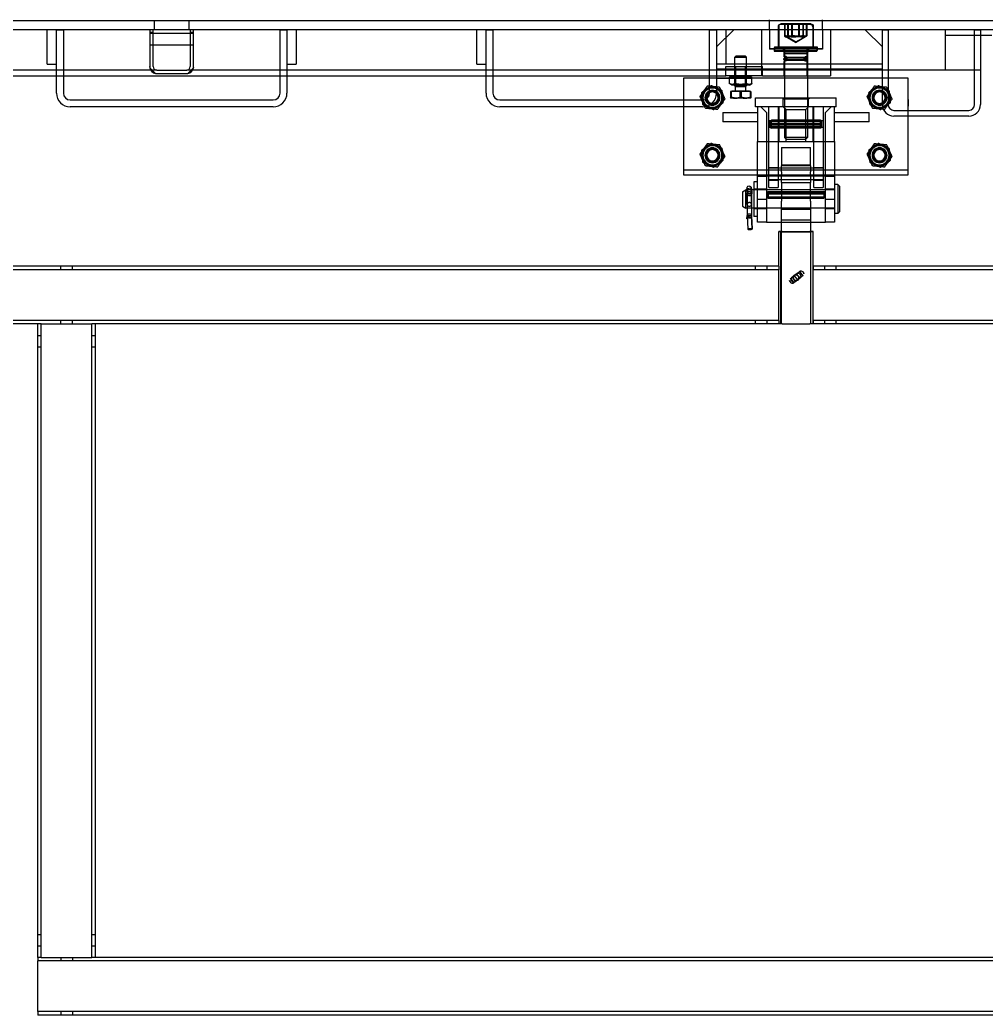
# Model space of a CAD drawing. Header units: millimetres. Extents: x 400408 to 401334, y 4543945 to 4544229.
# Drawn here: x 401233.83 to 401234.668, y 4543998.317 to 4543999.181 of the extents above; entities that cross this region are included whole.
import ezdxf

# ---------------------------------------------------------------- set-up
doc = ezdxf.new("R2010")
doc.units = ezdxf.units.MM
doc.layers.add('görünüş prota', color=4, linetype='Continuous')
doc.layers.add('kiris prota', color=6, linetype='Continuous')

# ---------------------------------------------------------------- blocks, each defined once
blk = doc.blocks.new('Z317626Zaviranipudorys')
at = {"layer": 'görünüş prota', "color": 253, "ltscale": 12.251899}
for p, q in [((463, 8945.49), (463, 8953.49)), ((473, 8949.99), (499, 8949.99)), ((476.42, 8939.99), (476.42, 8949.99)), ((479.39, 8939.99), (479.39, 8949.99)), ((483.03, 8939.99), (483.03, 8949.99)), ((488.98, 8939.99), (488.98, 8949.99)), ((492.62, 8939.99), (492.62, 8949.99)), ((495.59, 8949.99), (495.59, 8939.99)), ((509, 8945.49), (509, 8953.49)), ((463, 8945.49), (463, 8928.49)), ((471, 8947.99), (471, 8929.99)), ((501, 8947.99), (501, 8929.99)), ((509, 8945.49), (509, 8928.49)), ((486, 8934.32), (477.08, 8939.47)), ((486, 8934.32), (494.92, 8939.47)), ((463, 8928.49), (509, 8928.49)), ((504.5, 8929.99), (467.5, 8929.99)), ((467.5, 8929.99), (467.5, 8926.99)), ((504.5, 8926.99), (467.5, 8926.99)), ((476, 8924.49), (474.93, 8928.49)), ((475.5, 8929.99), (475.5, 8926.99)), ((476, 8929.89), (476, 8921.95)), ((476, 8924.49), (496, 8924.49)), ((476, 8924.49), (476, 8905.49)), ((496, 8929.89), (496, 8921.95)), ((496, 8924.49), (497.08, 8928.49)), ((496, 8924.49), (496, 8905.49)), ((496.5, 8929.99), (496.5, 8926.99)), ((504.5, 8929.99), (504.5, 8926.99)), ((476, 8918.03), (476, 8905.49)), ((477.6, 8921.63), (476.19, 8921.75)), ((477.6, 8918.35), (476.19, 8918.22)), ((494.85, 8921.19), (477.15, 8921.19)), ((477.15, 8918.79), (494.85, 8918.79)), ((478.05, 8921.13), (478.05, 8918.85)), ((493.95, 8921.13), (493.95, 8918.85)), ((494.41, 8921.63), (495.82, 8921.75)), ((494.41, 8918.35), (495.82, 8918.22)), ((496, 8918.03), (496, 8905.49)), ((388.5, 8884.49), (388.5, 8902.99)), ((388.5, 8902.99), (462.25, 8902.99)), ((462.25, 8902.99), (468.25, 8902.99)), ((468.25, 8902.99), (476, 8902.99)), ((476, 8905.49), (476, 8885.99)), ((476, 8902.99), (496, 8902.99)), ((496, 8905.49), (496, 8885.99)), ((496, 8902.99), (583.5, 8902.99)), ((583.5, 8902.99), (583.5, 8818.99)), ((388.25, 8878.49), (388.25, 8884.49)), ((388.5, 8878.49), (388.5, 8884.49)), ((460.22, 8885.99), (451, 8885.99)), ((451, 8884.49), (451, 8885.99)), ((451, 8878.49), (451, 8884.49)), ((467.38, 8885.99), (460.22, 8885.99)), ((521, 8885.99), (467.38, 8885.99)), ((475, 8884.99), (474, 8885.99)), ((497, 8884.99), (475, 8884.99)), ((475, 8877.99), (475, 8884.99)), ((476, 8885.99), (476, 8851.52)), ((496, 8885.99), (496, 8851.52)), ((497, 8884.99), (498, 8885.99)), ((497, 8877.99), (497, 8884.99)), ((521, 8877.99), (521, 8885.99)), ((388.5, 8818.99), (388.5, 8878.49)), ((452.5, 8872.99), (422.5, 8872.99)), ((422.5, 8864.99), (422.5, 8872.99)), ((451, 8877.99), (451, 8878.49)), ((451, 8877.99), (452.5, 8877.99)), ((452.5, 8877.99), (519.5, 8877.99)), ((452.5, 8847.99), (452.5, 8877.99)), ((455.5, 8877.99), (460.5, 8872.99)), ((460.5, 8847.99), (460.5, 8872.99)), ((462.5, 8877.99), (462.5, 8847.99)), ((470.5, 8847.99), (470.5, 8877.99)), ((471, 8847.99), (471, 8877.99)), ((477.36, 8875.64), (475, 8877.99)), ((494.65, 8875.64), (477.36, 8875.64)), ((477.36, 8847.99), (477.36, 8875.64)), ((494.65, 8875.64), (497, 8877.99)), ((494.65, 8847.99), (494.65, 8875.64)), ((501, 8877.99), (501, 8847.99)), ((501.5, 8877.99), (501.5, 8847.99)), ((509.5, 8847.99), (509.5, 8877.99)), ((511.5, 8872.99), (516.5, 8877.99)), ((511.5, 8872.99), (511.5, 8847.99)), ((519.5, 8877.99), (519.5, 8847.99)), ((519.5, 8877.99), (521, 8877.99)), ((549.5, 8872.99), (519.5, 8872.99)), ((549.5, 8872.99), (549.5, 8864.99)), ((422.5, 8864.99), (452.5, 8864.99)), ((462.5, 8865.99), (470.5, 8865.99)), ((463.5, 8866.02), (464.7, 8866.34)), ((463.5, 8859.96), (463.5, 8866.02)), ((463.5, 8865.14), (508.5, 8865.14)), ((464.7, 8863.41), (463.5, 8863.37)), ((463.5, 8863.26), (508.5, 8863.26)), ((508.5, 8862.72), (463.5, 8862.72)), ((463.5, 8862.61), (464.7, 8862.57)), ((464.7, 8859.64), (464.7, 8866.34)), ((464.7, 8866.34), (507.3, 8866.34)), ((507.3, 8863.41), (464.7, 8863.41)), ((464.7, 8862.57), (507.3, 8862.57)), ((501, 8865.99), (471, 8865.99)), ((501.5, 8865.99), (509.5, 8865.99)), ((507.3, 8859.64), (507.3, 8866.34)), ((508.5, 8866.02), (507.3, 8866.34)), ((508.5, 8863.37), (507.3, 8863.41)), ((507.3, 8862.57), (508.5, 8862.61)), ((508.5, 8859.96), (508.5, 8866.02)), ((519.5, 8864.99), (549.5, 8864.99)), ((462.5, 8859.99), (470.5, 8859.99)), ((463.5, 8860.84), (508.5, 8860.84)), ((463.5, 8859.96), (464.7, 8859.64)), ((464.7, 8859.64), (507.3, 8859.64)), ((501, 8859.99), (471, 8859.99)), ((501.5, 8859.99), (509.5, 8859.99)), ((508.5, 8859.96), (507.3, 8859.64)), ((452.5, 8847.99), (452.5, 8797.99)), ((519.5, 8847.99), (452.5, 8847.99)), ((460.5, 8797.99), (460.5, 8847.99)), ((462.5, 8847.99), (462.5, 8807.99)), ((470.5, 8807.99), (470.5, 8847.99)), ((476, 8851.52), (496, 8851.52)), ((477.54, 8849.99), (476, 8851.52)), ((494.47, 8849.99), (477.54, 8849.99)), ((494.47, 8849.99), (496, 8851.52)), ((501.5, 8847.99), (501.5, 8807.99)), ((509.5, 8807.99), (509.5, 8847.99)), ((511.5, 8847.99), (511.5, 8797.99)), ((519.5, 8797.99), (519.5, 8847.99)), ((473.5, 8832.79), (473.5, 8842.7)), ((498.5, 8842.7), (473.5, 8842.7)), ((498.5, 8842.7), (498.5, 8832.79)), ((473.5, 8826.77), (473.5, 8832.79)), ((498.5, 8832.79), (498.5, 8826.77)), ((583.5, 8823.49), (388.5, 8823.49)), ((470.5, 8825.49), (462.5, 8825.49)), ((470.5, 8824.99), (462.5, 8824.99)), ((501.5, 8824.99), (470.5, 8824.99)), ((498.5, 8827.7), (473.5, 8827.7)), ((473.5, 8826.77), (498.5, 8826.77)), ((473.5, 8826.77), (473.5, 8824.99)), ((473.5, 8824.99), (473.5, 8821.65)), ((473.5, 8818.23), (473.5, 8821.65)), ((498.5, 8824.99), (498.5, 8826.77)), ((498.5, 8821.65), (498.5, 8824.99)), ((498.5, 8821.65), (498.5, 8818.23)), ((509.5, 8825.49), (501.5, 8825.49)), ((509.5, 8824.99), (501.5, 8824.99)), ((452.5, 8818.99), (388.5, 8818.99)), ((460.5, 8818.99), (452.5, 8818.99)), ((460.5, 8817.99), (452.5, 8817.99)), ((462.5, 8818.99), (460.5, 8818.99)), ((460.5, 8817.99), (462.5, 8817.99)), ((509.5, 8818.99), (462.5, 8818.99)), ((462.5, 8817.99), (509.5, 8817.99)), ((470.5, 8814.99), (462.5, 8814.99)), ((470.5, 8814.49), (462.5, 8814.49)), ((501.5, 8814.99), (470.5, 8814.99)), ((473.5, 8818.23), (473.5, 8814.99)), ((473.5, 8814.99), (473.5, 8812.23)), ((473.5, 8796.23), (473.5, 8812.23)), ((498.5, 8812.23), (473.5, 8812.23)), ((498.5, 8814.99), (498.5, 8818.23)), ((498.5, 8812.23), (498.5, 8814.99)), ((498.5, 8812.23), (498.5, 8796.23)), ((509.5, 8814.99), (501.5, 8814.99)), ((509.5, 8814.49), (501.5, 8814.49)), ((511.5, 8818.99), (509.5, 8818.99)), ((509.5, 8817.99), (511.5, 8817.99)), ((519.5, 8818.99), (511.5, 8818.99)), ((519.5, 8817.99), (511.5, 8817.99)), ((583.5, 8818.99), (519.5, 8818.99)), ((519.5, 8812.99), (522.5, 8812.99)), ((522.5, 8812.99), (522.5, 8782.99)), ((448, 8808.89), (449.6, 8810.49)), ((448, 8787.09), (448, 8808.89)), ((449.6, 8810.49), (449.6, 8785.49)), ((449.6, 8810.49), (452.5, 8810.49)), ((452.5, 8806.49), (460.5, 8806.49)), ((452.5, 8805.99), (460.5, 8805.99)), ((460.5, 8805.99), (473.5, 8805.99)), ((461, 8804.25), (461.9, 8804.5)), ((461, 8804.25), (461, 8799.14)), ((461.9, 8803.61), (461, 8803.44)), ((511, 8803.5), (461, 8803.5)), ((461, 8802.92), (461.9, 8803.04)), ((461, 8802.93), (511, 8802.93)), ((511, 8802.56), (461, 8802.56)), ((461.9, 8804.5), (461.9, 8798.9)), ((510.1, 8804.5), (461.9, 8804.5)), ((510.1, 8803.61), (461.9, 8803.61)), ((461.9, 8803.04), (510.1, 8803.04)), ((470.5, 8807.99), (462.5, 8807.99)), ((498.5, 8806.2), (473.5, 8806.2)), ((473.5, 8805.99), (498.5, 8805.99)), ((498.5, 8804.2), (473.5, 8804.2)), ((498.5, 8805.99), (511.5, 8805.99)), ((509.5, 8807.99), (501.5, 8807.99)), ((510.1, 8804.5), (510.1, 8798.9)), ((511, 8804.25), (510.1, 8804.5)), ((511, 8803.44), (510.1, 8803.61)), ((510.1, 8803.04), (511, 8802.92)), ((511, 8804.25), (511, 8799.14)), ((511.5, 8806.49), (519.5, 8806.49)), ((511.5, 8805.99), (522.5, 8805.99)), ((519.5, 8806.49), (522.5, 8806.49)), ((522.5, 8805.99), (524.53, 8805.99)), ((524.46, 8803.72), (524.67, 8802.95)), ((524.5, 8793.21), (524.5, 8802.77)), ((524.5, 8802.5), (524.69, 8802.08)), ((524.53, 8805.99), (528.6, 8805.99)), ((524.59, 8802.56), (524.59, 8802.31)), ((524.59, 8802.31), (524.59, 8802.29)), ((524.59, 8802.29), (524.59, 8789.99)), ((524.67, 8802.95), (524.88, 8806.38)), ((524.67, 8802.95), (528.34, 8802.58)), ((524.86, 8807.36), (528.53, 8806.99)), ((526.19, 8804.29), (527.29, 8804.18)), ((526.33, 8809.07), (527.43, 8808.96)), ((528.34, 8802.58), (528.13, 8803.34)), ((528.55, 8806), (528.34, 8802.58)), ((528.61, 8806.17), (528.42, 8803.29)), ((528.42, 8803.33), (528.42, 8803.31)), ((528.42, 8803.31), (528.42, 8802.29)), ((528.42, 8802.29), (528.42, 8789.99)), ((528.5, 8793.21), (528.5, 8802.77)), ((528.6, 8805.99), (529.5, 8805.99)), ((529.5, 8789.99), (529.5, 8805.99)), ((532.5, 8804.26), (529.5, 8805.99)), ((532.5, 8804.26), (532.5, 8791.72)), ((460.5, 8797.99), (452.5, 8797.99)), ((452.5, 8797.99), (452.5, 8777.99)), ((460.5, 8777.99), (460.5, 8797.99)), ((511, 8799.9), (461, 8799.9)), ((461, 8799.14), (461.9, 8798.9)), ((510.1, 8798.9), (461.9, 8798.9)), ((498.5, 8799.2), (473.5, 8799.2)), ((511, 8799.14), (510.1, 8798.9)), ((519.5, 8797.99), (511.5, 8797.99)), ((511.5, 8797.99), (511.5, 8777.99)), ((519.5, 8777.99), (519.5, 8797.99)), ((525.72, 8801.35), (526.82, 8801.24)), ((448, 8787.09), (449.6, 8785.49)), ((449.6, 8785.49), (452.5, 8785.49)), ((452.5, 8789.99), (460.5, 8789.99)), ((452.5, 8789.49), (460.5, 8789.49)), ((460.5, 8789.99), (473.5, 8789.99)), ((473.5, 8789.99), (498.5, 8789.99)), ((498.5, 8789.2), (473.5, 8789.2)), ((498.5, 8789.99), (511.5, 8789.99)), ((511.5, 8789.99), (522.5, 8789.99)), ((511.5, 8789.49), (519.5, 8789.49)), ((519.5, 8789.49), (522.5, 8789.49)), ((522.5, 8789.99), (529.5, 8789.99)), ((524.59, 8789.99), (524.59, 8783.14)), ((527.29, 8785.07), (526.19, 8785.18)), ((528.42, 8789.99), (528.42, 8783.91)), ((532.5, 8791.72), (529.5, 8789.99)), ((452.5, 8777.99), (460.5, 8777.99)), ((473.5, 8777.99), (460.5, 8777.99)), ((473.5, 8779.7), (498.5, 8779.7)), ((498.5, 8777.99), (473.5, 8777.99)), ((511.5, 8777.99), (498.5, 8777.99)), ((511.5, 8777.99), (519.5, 8777.99)), ((519.5, 8782.99), (522.5, 8782.99)), ((524.59, 8783.16), (524, 8772.17)), ((524.06, 8772.46), (524.67, 8783.84)), ((524.59, 8783.18), (524.59, 8783.16)), ((524.67, 8783.84), (525.09, 8781.32)), ((524.67, 8783.84), (528.34, 8783.46)), ((525.09, 8781.32), (525.14, 8781.73)), ((525.09, 8781.32), (528.21, 8781)), ((525.72, 8782.24), (526.82, 8782.12)), ((526.58, 8782.84), (527.68, 8782.73)), ((528.34, 8783.46), (527.73, 8772.08)), ((528.21, 8781), (528.76, 8780.94)), ((528.76, 8780.94), (528.34, 8783.46)), ((528.4, 8784.09), (528.42, 8784)), ((528.42, 8784), (528.8, 8781.7)), ((528.81, 8781.36), (528.76, 8780.94)), ((524, 8772.23), (524.06, 8772.46)), ((524.06, 8772.46), (527.73, 8772.08)), ((525.14, 8771.41), (526.24, 8771.3)), ((527.73, 8772.08), (527.67, 8771.85))]:
    blk.add_line(p, q, dxfattribs=at)
at = {"layer": 'görünüş prota', "color": 253}
for p, q in [((473.5, 8796.23), (473.5, 8769.7)), ((498.5, 8769.7), (498.5, 8796.23)), ((471, 8769.7), (474, 8769.7)), ((471, 8689.7), (471, 8769.7)), ((498, 8769.7), (474, 8769.7)), ((498, 8769.7), (501, 8769.7)), ((501, 8739.7), (501, 8769.7)), ((482.82, 8733.09), (481.96, 8732)), ((485.08, 8733.35), (489.78, 8729.65)), ((501, 8739.7), (501, 8736.7)), ((501, 8692.7), (501, 8736.7)), ((486.93, 8726.04), (482.23, 8729.74)), ((490.04, 8727.39), (489.19, 8726.3)), ((501, 8692.7), (501, 8689.7)), ((471, 8689.7), (474, 8689.7)), ((498, 8689.7), (474, 8689.7)), ((498, 8689.7), (501, 8689.7))]:
    blk.add_line(p, q, dxfattribs=at)
at = {"layer": 'görünüş prota', "color": 253, "ltscale": 11.728313}
for p, q in [((473, 8689.7), (473, 8769.7)), ((473.5, 8769.7), (473.5, 8689.7)), ((498.5, 8689.7), (498.5, 8769.7)), ((499, 8689.7), (499, 8769.7))]:
    blk.add_line(p, q, dxfattribs=at)
at = {"layer": 'görünüş prota', "color": 253, "ltscale": 0.238853}
for p, q in [((480.41, 8734.99), (479.56, 8733.9)), ((491.24, 8726.44), (490.39, 8725.36))]:
    blk.add_line(p, q, dxfattribs=at)
at = {"layer": 'görünüş prota', "color": 253, "ltscale": 0.796409}
for p, q in [((482.99, 8735.01), (480.14, 8731.4)), ((485.62, 8732.93), (482.77, 8729.32)), ((487.43, 8731.5), (484.58, 8727.89)), ((489.23, 8730.08), (486.38, 8726.47)), ((490.67, 8728.95), (487.82, 8725.33))]:
    blk.add_line(p, q, dxfattribs=at)
at = {"layer": 'görünüş prota', "color": 253, "ltscale": 1.53427}
for p, q in [((485.08, 8733.35), (482.59, 8735.32)), ((479.74, 8731.71), (482.23, 8729.74))]:
    blk.add_line(p, q, dxfattribs=at)
at = {"layer": 'görünüş prota', "color": 253, "ltscale": 0.792562}
for p, q in [((486.93, 8726.04), (488.21, 8725.02)), ((491.06, 8728.63), (489.78, 8729.65))]:
    blk.add_line(p, q, dxfattribs=at)
at = {"layer": 'görünüş prota', "color": 253, "ltscale": 12.251899}
for centre, radius in [((413.5, 8885.99), 8.6), ((413.5, 8885.99), 8.5), ((413.5, 8885.99), 8.3), ((413.5, 8885.99), 6.5), ((413.5, 8885.99), 6), ((413.5, 8885.99), 6), ((413.5, 8885.99), 5.53), ((413.5, 8885.99), 5.05), ((413.5, 8885.99), 4.93), ((558.5, 8885.99), 8.6), ((558.5, 8885.99), 8.5), ((558.5, 8885.99), 8.3), ((558.5, 8885.99), 6.5), ((558.5, 8885.99), 6), ((558.5, 8885.99), 6), ((558.5, 8885.99), 5.53), ((558.5, 8885.99), 5.05), ((558.5, 8885.99), 4.93), ((413.5, 8835.99), 8.6), ((413.5, 8835.99), 8.5), ((413.5, 8835.99), 8.3), ((413.5, 8835.99), 6.5), ((413.5, 8835.99), 6), ((413.5, 8835.99), 6), ((413.5, 8835.99), 5.53), ((413.5, 8835.99), 5.05), ((413.5, 8835.99), 4.93), ((558.5, 8835.99), 8.6), ((558.5, 8835.99), 8.5), ((558.5, 8835.99), 8.3), ((558.5, 8835.99), 6.5), ((558.5, 8835.99), 6), ((558.5, 8835.99), 6), ((558.5, 8835.99), 5.53), ((558.5, 8835.99), 5.05), ((558.5, 8835.99), 4.93)]:
    blk.add_circle(centre, radius, dxfattribs=at)
for centre, radius, start, end in [((473, 8947.99), 2, 90, 180), ((499, 8947.99), 2, 0, 90), ((475.9, 8929.89), 0.1, 0, 90), ((496.1, 8929.89), 0.1, 90, 180), ((477.15, 8919.99), 1.2, 90, 270), ((476.2, 8921.95), 0.2, 180, 265), ((476.2, 8918.03), 0.2, 95, 180), ((477.15, 8919.99), 1.2, 270, 90), ((477.55, 8921.13), 0.5, 0, 85), ((477.55, 8918.85), 0.5, 275, 0), ((494.85, 8919.99), 1.2, 90, 270), ((494.45, 8921.13), 0.5, 95, 180), ((494.45, 8918.85), 0.5, 180, 265), ((494.85, 8919.99), 1.2, 270, 90), ((495.8, 8921.95), 0.2, 275, 0), ((495.8, 8918.03), 0.2, 0, 85), ((413.5, 8885.99), 9.5, 155.39659, 189.08472), ((413.5, 8885.99), 9, 114.6739, 174.6739), ((413.5, 8885.99), 9.5, 95.39659, 155.39659), ((413.5, 8885.99), 9, 54.6739, 114.6739), ((413.5, 8885.99), 9.5, 35.39659, 95.39659), ((413.5, 8885.99), 9, 354.6739, 54.6739), ((413.5, 8885.99), 9.5, 350.91528, 35.39659), ((558.5, 8885.99), 9.5, 155.39659, 215.39659), ((558.5, 8885.99), 9, 114.6739, 174.6739), ((558.5, 8885.99), 9.5, 95.39659, 155.39659), ((558.5, 8885.99), 9, 54.6739, 114.6739), ((558.5, 8885.99), 9.5, 35.39659, 95.39659), ((558.5, 8885.99), 9, 354.6739, 54.6739), ((558.5, 8885.99), 9.5, 335.39659, 35.39659), ((413.5, 8885.99), 9.5, 189.08472, 215.39659), ((413.5, 8885.99), 9, 174.6739, 234.6739), ((413.5, 8885.99), 9.5, 215.39659, 232.13635), ((413.5, 8885.99), 9, 294.6739, 354.6739), ((413.5, 8885.99), 9.5, 307.86365, 335.39659), ((413.5, 8885.99), 9.5, 335.39659, 350.91528), ((558.5, 8885.99), 9, 174.6739, 234.6739), ((558.5, 8885.99), 9.5, 215.39659, 275.39659), ((558.5, 8885.99), 9.5, 275.39659, 335.39659), ((558.5, 8885.99), 9, 294.6739, 354.6739), ((413.5, 8885.99), 9.5, 232.13635, 275.39659), ((413.5, 8885.99), 9, 234.6739, 294.6739), ((413.5, 8885.99), 9.5, 275.39659, 307.86365), ((558.5, 8885.99), 9, 234.6739, 294.6739), ((413.5, 8835.99), 9.5, 95.39659, 155.39659), ((413.5, 8835.99), 9.5, 35.39659, 95.39659), ((558.5, 8835.99), 9.5, 95.39659, 155.39659), ((558.5, 8835.99), 9.5, 35.39659, 95.39659), ((413.5, 8835.99), 9.5, 155.39659, 215.39659), ((413.5, 8835.99), 9, 174.6739, 234.6739), ((413.5, 8835.99), 9, 114.6739, 174.6739), ((413.5, 8835.99), 9, 54.6739, 114.6739), ((413.5, 8835.99), 9, 354.6739, 54.6739), ((413.5, 8835.99), 9.5, 335.39659, 35.39659), ((558.5, 8835.99), 9.5, 155.39659, 215.39659), ((558.5, 8835.99), 9, 174.6739, 234.6739), ((558.5, 8835.99), 9, 114.6739, 174.6739), ((558.5, 8835.99), 9, 54.6739, 114.6739), ((558.5, 8835.99), 9, 354.6739, 54.6739), ((558.5, 8835.99), 9.5, 335.39659, 35.39659), ((413.5, 8835.99), 9.5, 215.39659, 275.39659), ((413.5, 8835.99), 9, 234.6739, 294.6739), ((413.5, 8835.99), 9.5, 275.39659, 335.39659), ((413.5, 8835.99), 9, 294.6739, 354.6739), ((558.5, 8835.99), 9.5, 215.39659, 275.39659), ((558.5, 8835.99), 9, 234.6739, 294.6739), ((558.5, 8835.99), 9.5, 275.39659, 335.39659), ((558.5, 8835.99), 9, 294.6739, 354.6739)]:
    blk.add_arc(centre, radius, start, end, dxfattribs=at)
at = {"layer": 'görünüş prota', "color": 253}
for centre, radius, start, end in [((484.08, 8732.09), 1.61, 51.71778, 141.71778), ((483.23, 8731.01), 1.61, 141.71778, 231.71778), ((486, 8729.7), 2.5, 208.64386, 254.7917), ((486, 8729.7), 2.5, 28.64386, 74.7917), ((487.92, 8727.3), 1.61, 231.71778, 321.71778), ((488.78, 8728.39), 1.61, 321.71778, 51.71778)]:
    blk.add_arc(centre, radius, start, end, dxfattribs=at)
at = {"layer": 'görünüş prota', "color": 253, "ltscale": 0.444798}
for centre, start, end in [((485.03, 8729.58), 141.71778, 231.71778), ((485.89, 8730.67), 51.71778, 141.71778), ((486.12, 8728.73), 231.71778, 321.71778), ((486.97, 8729.81), 321.71778, 51.71778)]:
    blk.add_arc(centre, 1.61, start, end, dxfattribs=at)
at = {"layer": 'görünüş prota', "color": 253, "ltscale": 1.01119}
for start, end in [(74.7917, 208.64386), (254.7917, 28.64386)]:
    blk.add_arc((486, 8729.7), 2.5, start, end, dxfattribs=at)
at = {"layer": 'görünüş prota', "color": 253, "ltscale": 12.251899}
for centre, major_axis, ratio, start_param, end_param in [((524.67, 8805.52), (0.19, 1.84), 0.075673, 5.202159, 9.233252), ((525.88, 8802.58), (1.27, 0.27), 0.950989, 2.815055, 3.3411), ((525.88, 8802.58), (1.27, 0.27), 0.950989, 3.3411, 4.385851), ((526.02, 8803.46), (1.29, -0.04), 0.64865, 1.465644, 3.036441), ((526.98, 8802.47), (-1.27, -0.27), 0.950989, 1.244258, 2.815055), ((527.12, 8803.35), (-1.29, 0.04), 0.64865, 3.119714, 4.607237), ((528.34, 8805.15), (-0.19, -1.84), 0.075673, 2.060566, 6.091659), ((527.12, 8803.35), (-1.29, 0.04), 0.64865, 3.036441, 3.119714), ((526.02, 8784.01), (1.29, 0.11), 0.910572, 1.368875, 2.939672), ((527.12, 8783.89), (-1.29, -0.11), 0.910572, 3.066702, 4.510468), ((525.88, 8783.12), (1.29, -0.03), 0.692133, 3.033166, 3.160197), ((525.88, 8783.12), (1.29, -0.03), 0.692133, 3.160197, 4.603962), ((526.42, 8781.6), (-1.28, -0.21), 0.960899, 4.435578, 6.006374), ((526.98, 8783.01), (-1.29, 0.03), 0.692133, 1.46237, 3.033166), ((527.52, 8781.49), (1.28, 0.21), 0.960899, 0, 1.293985), ((527.12, 8783.89), (-1.29, -0.11), 0.910572, 2.939672, 3.066702), ((527.52, 8781.49), (1.28, 0.21), 0.960899, 6.006374, 6.283185), ((525.29, 8772.1), (-1.29, 0.07), 0.536951, 0, 1.480974), ((525.29, 8772.1), (-1.29, 0.07), 0.536951, 6.193363, 6.283185), ((526.39, 8771.98), (1.29, -0.07), 0.536951, 4.622567, 6.193363)]:
    blk.add_ellipse(centre, major_axis=major_axis, ratio=ratio, start_param=start_param, end_param=end_param, dxfattribs=at)
at = {"layer": 'görünüş prota', "color": 253, "ltscale": 0.437804}
for centre, major_axis, start_param, end_param in [((480.74, 8732.97), (-1, -1.26), 4.712389, 6.283185), ((481.6, 8734.05), (1, 1.26), 0, 1.570796), ((489.21, 8726.29), (-1, -1.26), 0, 1.570796), ((490.06, 8727.37), (1, 1.26), 4.712389, 6.283185)]:
    blk.add_ellipse(centre, major_axis=major_axis, ratio=0.933813, start_param=start_param, end_param=end_param, dxfattribs=at)
at = {"layer": 'görünüş prota', "color": 253, "ltscale": 12.251899}
for points, weights in [([(476.42, 8939.99), (477.9, 8938.57), (479.39, 8939.99)], [1, 1.15470053838, 1]), ([(483.03, 8939.99), (479.72, 8938.57), (476.42, 8939.99)], [1, 1.15470053838, 1]), ([(479.39, 8939.99), (484.18, 8938.57), (488.98, 8939.99)], [1, 1.15470053838, 1]), ([(492.62, 8939.99), (487.82, 8938.57), (483.03, 8939.99)], [1, 1.15470053838, 1]), ([(488.98, 8939.99), (492.28, 8938.57), (495.59, 8939.99)], [1, 1.15470053838, 1]), ([(495.59, 8939.99), (494.1, 8938.57), (492.62, 8939.99)], [1, 1.15470053838, 1]), ([(402.58, 8884.96), (403.81, 8887.63), (404.87, 8889.94)], [1, 1.0379548493, 1]), ([(404.06, 8881.65), (404.54, 8886.82), (405.02, 8892)], [1, 1.15470053838, 1]), ([(404.87, 8889.94), (405.93, 8892.26), (407.15, 8894.93)], [1, 1.0379548493, 1]), ([(405.02, 8892), (409.75, 8894.17), (414.47, 8896.34)], [1, 1.15470053838, 1]), ([(407.15, 8894.93), (410.08, 8895.21), (412.61, 8895.45)], [1, 1.0379548493, 1]), ([(412.61, 8895.45), (415.14, 8895.69), (418.07, 8895.96)], [1, 1.0379548493, 1]), ([(414.47, 8896.34), (418.71, 8893.33), (422.95, 8890.33)], [1, 1.15470053838, 1]), ([(418.07, 8895.96), (419.77, 8893.57), (421.25, 8891.49)], [1, 1.0379548493, 1]), ([(421.25, 8891.49), (422.72, 8889.42), (424.42, 8887.02)], [1, 1.0379548493, 1]), ([(422.95, 8890.33), (422.46, 8885.15), (421.98, 8879.98)], [1, 1.15470053838, 1]), ([(547.58, 8884.96), (548.81, 8887.63), (549.87, 8889.94)], [1, 1.0379548493, 1]), ([(549.06, 8881.65), (549.54, 8886.82), (550.02, 8892)], [1, 1.15470053838, 1]), ([(549.87, 8889.94), (550.93, 8892.26), (552.15, 8894.93)], [1, 1.0379548493, 1]), ([(550.02, 8892), (554.75, 8894.17), (559.47, 8896.34)], [1, 1.15470053838, 1]), ([(552.15, 8894.93), (555.08, 8895.21), (557.61, 8895.45)], [1, 1.0379548493, 1]), ([(557.61, 8895.45), (560.14, 8895.69), (563.07, 8895.96)], [1, 1.0379548493, 1]), ([(559.47, 8896.34), (563.71, 8893.33), (567.95, 8890.33)], [1, 1.15470053838, 1]), ([(563.07, 8895.96), (564.77, 8893.57), (566.25, 8891.49)], [1, 1.0379548493, 1]), ([(566.25, 8891.49), (567.72, 8889.42), (569.42, 8887.02)], [1, 1.0379548493, 1]), ([(567.95, 8890.33), (567.46, 8885.15), (566.98, 8879.98)], [1, 1.15470053838, 1]), ([(402.91, 8884.49), (402.75, 8884.72), (402.58, 8884.96)], [1.0065692446, 1.00363222013, 1]), ([(405.76, 8880.49), (404.42, 8882.37), (402.91, 8884.49)], [1, 1.03432262918, 1.0065692446]), ([(412.54, 8875.64), (408.3, 8878.65), (404.06, 8881.65)], [1, 1.15470053838, 1]), ([(407.18, 8878.49), (406.46, 8879.5), (405.76, 8880.49)], [1.01888039489, 1.0176204519, 1]), ([(421.98, 8879.98), (417.26, 8877.81), (412.54, 8875.64)], [1, 1.15470053838, 1]), ([(422.14, 8882.03), (421.36, 8880.33), (420.52, 8878.49)], [1, 1.02765869837, 1.01500615274]), ([(423.27, 8884.49), (422.69, 8883.24), (422.14, 8882.03)], [1.01896856144, 1.01938754767, 1]), ([(424.42, 8887.02), (423.81, 8885.69), (423.27, 8884.49)], [1, 1.01856730163, 1.01896856144]), ([(550.76, 8880.49), (549.28, 8882.56), (547.58, 8884.96)], [1, 1.0379548493, 1]), ([(557.54, 8875.64), (553.3, 8878.65), (549.06, 8881.65)], [1, 1.15470053838, 1]), ([(553.94, 8876.01), (552.23, 8878.41), (550.76, 8880.49)], [1, 1.0379548493, 1]), ([(566.98, 8879.98), (562.26, 8877.81), (557.54, 8875.64)], [1, 1.15470053838, 1]), ([(567.14, 8882.03), (566.08, 8879.72), (564.86, 8877.05)], [1, 1.0379548493, 1]), ([(569.42, 8887.02), (568.2, 8884.35), (567.14, 8882.03)], [1, 1.0379548493, 1]), ([(408.94, 8876.01), (408.01, 8877.32), (407.18, 8878.49)], [1, 1.02033439741, 1.01888039489]), ([(414.4, 8876.53), (411.86, 8876.29), (408.94, 8876.01)], [1, 1.0379548493, 1]), ([(419.86, 8877.05), (416.93, 8876.77), (414.4, 8876.53)], [1, 1.0379548493, 1]), ([(420.52, 8878.49), (420.2, 8877.79), (419.86, 8877.05)], [1.01500615274, 1.01029615093, 1]), ([(559.4, 8876.53), (556.86, 8876.29), (553.94, 8876.01)], [1, 1.0379548493, 1]), ([(564.86, 8877.05), (561.93, 8876.77), (559.4, 8876.53)], [1, 1.0379548493, 1]), ([(405.02, 8842), (409.75, 8844.17), (414.47, 8846.34)], [1, 1.15470053838, 1]), ([(407.15, 8844.93), (410.08, 8845.21), (412.61, 8845.45)], [1, 1.0379548493, 1]), ([(412.61, 8845.45), (415.14, 8845.69), (418.07, 8845.96)], [1, 1.0379548493, 1]), ([(414.47, 8846.34), (418.71, 8843.33), (422.95, 8840.33)], [1, 1.15470053838, 1]), ([(418.07, 8845.96), (419.77, 8843.57), (421.25, 8841.49)], [1, 1.0379548493, 1]), ([(550.02, 8842), (554.75, 8844.17), (559.47, 8846.34)], [1, 1.15470053838, 1]), ([(552.15, 8844.93), (555.08, 8845.21), (557.61, 8845.45)], [1, 1.0379548493, 1]), ([(557.61, 8845.45), (560.14, 8845.69), (563.07, 8845.96)], [1, 1.0379548493, 1]), ([(559.47, 8846.34), (563.71, 8843.33), (567.95, 8840.33)], [1, 1.15470053838, 1]), ([(563.07, 8845.96), (564.77, 8843.57), (566.25, 8841.49)], [1, 1.0379548493, 1]), ([(402.58, 8834.96), (403.81, 8837.63), (404.87, 8839.94)], [1, 1.0379548493, 1]), ([(404.06, 8831.65), (404.54, 8836.82), (405.02, 8842)], [1, 1.15470053838, 1]), ([(404.87, 8839.94), (405.93, 8842.26), (407.15, 8844.93)], [1, 1.0379548493, 1]), ([(421.25, 8841.49), (422.72, 8839.42), (424.42, 8837.02)], [1, 1.0379548493, 1]), ([(422.95, 8840.33), (422.46, 8835.15), (421.98, 8829.98)], [1, 1.15470053838, 1]), ([(424.42, 8837.02), (423.2, 8834.35), (422.14, 8832.03)], [1, 1.0379548493, 1]), ([(547.58, 8834.96), (548.81, 8837.63), (549.87, 8839.94)], [1, 1.0379548493, 1]), ([(549.06, 8831.65), (549.54, 8836.82), (550.02, 8842)], [1, 1.15470053838, 1]), ([(549.87, 8839.94), (550.93, 8842.26), (552.15, 8844.93)], [1, 1.0379548493, 1]), ([(566.25, 8841.49), (567.72, 8839.42), (569.42, 8837.02)], [1, 1.0379548493, 1]), ([(567.95, 8840.33), (567.46, 8835.15), (566.98, 8829.98)], [1, 1.15470053838, 1]), ([(569.42, 8837.02), (568.2, 8834.35), (567.14, 8832.03)], [1, 1.0379548493, 1]), ([(405.76, 8830.49), (404.28, 8832.56), (402.58, 8834.96)], [1, 1.0379548493, 1]), ([(412.54, 8825.64), (408.3, 8828.65), (404.06, 8831.65)], [1, 1.15470053838, 1]), ([(408.94, 8826.01), (407.23, 8828.41), (405.76, 8830.49)], [1, 1.0379548493, 1]), ([(421.98, 8829.98), (417.26, 8827.81), (412.54, 8825.64)], [1, 1.15470053838, 1]), ([(422.14, 8832.03), (421.08, 8829.72), (419.86, 8827.05)], [1, 1.0379548493, 1]), ([(550.76, 8830.49), (549.28, 8832.56), (547.58, 8834.96)], [1, 1.0379548493, 1]), ([(557.54, 8825.64), (553.3, 8828.65), (549.06, 8831.65)], [1, 1.15470053838, 1]), ([(553.94, 8826.01), (552.23, 8828.41), (550.76, 8830.49)], [1, 1.0379548493, 1]), ([(566.98, 8829.98), (562.26, 8827.81), (557.54, 8825.64)], [1, 1.15470053838, 1]), ([(567.14, 8832.03), (566.08, 8829.72), (564.86, 8827.05)], [1, 1.0379548493, 1]), ([(414.4, 8826.53), (411.86, 8826.29), (408.94, 8826.01)], [1, 1.0379548493, 1]), ([(419.86, 8827.05), (416.93, 8826.77), (414.4, 8826.53)], [1, 1.0379548493, 1]), ([(559.4, 8826.53), (556.86, 8826.29), (553.94, 8826.01)], [1, 1.0379548493, 1]), ([(564.86, 8827.05), (561.93, 8826.77), (559.4, 8826.53)], [1, 1.0379548493, 1])]:
    blk.add_rational_spline(points, weights, degree=2, dxfattribs=at)
for points, knots in [([(526.33, 8809.07), (526.19, 8809.09), (526.05, 8809.08), (525.79, 8809.02), (525.67, 8808.97), (525.45, 8808.86), (525.36, 8808.79), (525.21, 8808.64), (525.15, 8808.57), (525.05, 8808.43), (525.02, 8808.36), (524.96, 8808.23), (524.93, 8808.17), (524.85, 8807.95), (524.82, 8807.82), (524.73, 8807.4), (524.68, 8807.09), (524.59, 8806.48), (524.56, 8806.2), (524.49, 8805.65), (524.46, 8805.37), (524.42, 8804.82), (524.4, 8804.56), (524.37, 8804.05), (524.36, 8803.82), (524.35, 8803.37), (524.35, 8803.18), (524.39, 8802.9), (524.4, 8802.84), (524.43, 8802.7), (524.45, 8802.62), (524.5, 8802.5)], [5.348665, 5.348665, 5.348665, 5.348665, 5.373112, 5.373112, 5.400029, 5.400029, 5.434902, 5.434902, 5.484084, 5.484084, 5.549748, 5.549748, 5.650253, 5.650253, 5.944677, 5.944677, 6.422234, 6.422234, 6.765917, 6.765917, 7.099664, 7.099664, 7.433718, 7.433718, 7.778402, 7.778402, 8.180254, 8.180254, 8.269714, 8.269714, 8.359175, 8.359175, 8.359175, 8.359175]), ([(524.57, 8802.34), (524.53, 8802.49), (524.5, 8802.63), (524.5, 8802.97), (524.55, 8803.18), (524.76, 8803.54), (524.91, 8803.7), (525.27, 8803.95), (525.49, 8804.05), (525.98, 8804.19), (526.25, 8804.22), (526.76, 8804.22), (527.02, 8804.19), (527.52, 8804.05), (527.74, 8803.95), (528.09, 8803.7), (528.25, 8803.54), (528.38, 8803.31), (528.4, 8803.26), (528.42, 8803.21)], [0.2521227, 0.2521227, 0.2521227, 0.2521227, 0.3027374, 0.3027374, 0.3784165, 0.3784165, 0.4540955, 0.4540955, 0.5297852, 0.5297852, 0.6054748, 0.6054748, 0.6811645, 0.6811645, 0.7568541, 0.7568541, 0.8325332, 0.8325332, 0.8519135, 0.8519135, 0.8519135, 0.8519135]), ([(525.45, 8801.29), (525.32, 8801.37), (525.2, 8801.46), (524.91, 8801.72), (524.76, 8801.92), (524.63, 8802.18), (524.61, 8802.23), (524.59, 8802.28)], [0.1059945, 0.1059945, 0.1059945, 0.1059945, 0.1513793, 0.1513793, 0.2270584, 0.2270584, 0.2449421, 0.2449421, 0.2449421, 0.2449421]), ([(527.43, 8808.96), (527.57, 8808.95), (527.71, 8808.91), (527.95, 8808.8), (528.06, 8808.73), (528.25, 8808.57), (528.32, 8808.48), (528.44, 8808.31), (528.48, 8808.22), (528.55, 8808.07), (528.57, 8808), (528.61, 8807.86), (528.62, 8807.79), (528.64, 8807.6), (528.65, 8807.49), (528.65, 8807.25), (528.65, 8807.12), (528.65, 8806.83), (528.64, 8806.68), (528.63, 8806.4), (528.62, 8806.29), (528.61, 8806.17)], [0.93452, 0.93452, 0.93452, 0.93452, 0.958967, 0.958967, 0.985884, 0.985884, 1.020757, 1.020757, 1.069939, 1.069939, 1.135603, 1.135603, 1.236108, 1.236108, 1.464402, 1.464402, 1.692696, 1.692696, 1.92099, 1.92099, 2.07599, 2.07599, 2.07599, 2.07599]), ([(528.42, 8803.21), (528.48, 8803.07), (528.5, 8802.92), (528.5, 8802.56), (528.45, 8802.34), (528.31, 8802.04), (528.26, 8801.96), (528.2, 8801.88)], [0.8519135, 0.8519135, 0.8519135, 0.8519135, 0.9082123, 0.9082123, 0.9838913, 0.9838913, 1.0141903, 1.0141903, 1.0141903, 1.0141903]), ([(526.5, 8791.76), (526.76, 8791.76), (527.02, 8791.79), (527.52, 8791.92), (527.74, 8792.03), (528.09, 8792.27), (528.25, 8792.43), (528.45, 8792.8), (528.5, 8793.01), (528.5, 8793.41), (528.45, 8793.64), (528.25, 8794.06), (528.09, 8794.26), (527.74, 8794.58), (527.52, 8794.72), (527.02, 8794.92), (526.76, 8794.97), (526.25, 8794.97), (525.98, 8794.92), (525.49, 8794.72), (525.27, 8794.58), (524.91, 8794.26), (524.76, 8794.06), (524.55, 8793.64), (524.5, 8793.41), (524.5, 8793.01), (524.55, 8792.8), (524.76, 8792.43), (524.91, 8792.27), (525.27, 8792.03), (525.49, 8791.92), (525.98, 8791.79), (526.25, 8791.76), (526.5, 8791.76)], [0, 0, 0, 0, 0.07569, 0.07569, 0.151379, 0.151379, 0.227058, 0.227058, 0.302737, 0.302737, 0.378416, 0.378416, 0.454096, 0.454096, 0.529785, 0.529785, 0.605475, 0.605475, 0.681164, 0.681164, 0.756854, 0.756854, 0.832533, 0.832533, 0.908212, 0.908212, 0.983891, 0.983891, 1.05957, 1.05957, 1.13526, 1.13526, 1.21095, 1.21095, 1.21095, 1.21095]), ([(526.5, 8801.01), (526.25, 8801.01), (525.98, 8801.06), (525.64, 8801.19), (525.54, 8801.24), (525.45, 8801.29)], [0, 0, 0, 0, 0.0756896, 0.0756896, 0.1059945, 0.1059945, 0.1059945, 0.1059945]), ([(528.2, 8801.88), (528.12, 8801.76), (528.02, 8801.65), (527.74, 8801.4), (527.52, 8801.25), (527.21, 8801.13), (527.15, 8801.11), (527.09, 8801.1)], [1.0141903, 1.0141903, 1.0141903, 1.0141903, 1.0595704, 1.0595704, 1.13526, 1.13526, 1.1531479, 1.1531479, 1.1531479, 1.1531479])]:
    blk.add_open_spline(points, degree=3, knots=knots, dxfattribs=at)
for points in [[(524.59, 8802.28), (524.58, 8802.3), (524.58, 8802.32), (524.57, 8802.34)], [(527.09, 8801.1), (526.9, 8801.04), (526.7, 8801.01), (526.5, 8801.01)]]:
    blk.add_open_spline(points, degree=3, dxfattribs=at)
blk = doc.blocks.new('A$C750F51A7')
at = {"layer": 'görünüş prota', "color": 253, "lineweight": -2}
for p, q in [((-220.984, -61.165), (-73.334, -61.165)), ((-148.509, -61.965), (-148.509, -61.165)), ((-145.509, -61.965), (-145.509, -61.165)), ((-95.134, -61.965), (-95.134, -61.165)), ((-90.534, -61.965), (-90.534, -61.165)), ((-73.334, -61.965), (-220.984, -61.965)), ((-157.809, -64.965), (-157.809, -61.965)), ((-157.009, -67.465), (-157.009, -61.965)), ((-157.009, -61.965), (-156.409, -61.965)), ((-156.409, -61.965), (-156.409, -67.465)), ((-148.909, -61.965), (-148.909, -65.265)), ((-148.609, -65.165), (-148.609, -61.965)), ((-145.409, -61.965), (-145.409, -65.165)), ((-145.109, -65.265), (-145.109, -61.965)), ((-137.609, -67.465), (-137.609, -61.965)), ((-137.609, -61.965), (-137.009, -61.965)), ((-137.009, -61.965), (-137.009, -67.465)), ((-136.209, -61.965), (-136.209, -64.965)), ((-120.534, -64.965), (-120.534, -61.965)), ((-119.734, -67.465), (-119.734, -61.965)), ((-119.734, -61.965), (-119.134, -61.965)), ((-119.134, -61.965), (-119.134, -67.465)), ((-100.334, -67.465), (-100.334, -61.965)), ((-100.334, -61.965), (-99.734, -61.965)), ((-99.734, -61.965), (-99.734, -67.465)), ((-98.234, -61.965), (-99.734, -63.465)), ((-98.934, -61.965), (-98.934, -62.665)), ((-95.834, -61.965), (-95.834, -65.965)), ((-95.134, -61.965), (-95.134, -63.665)), ((-94.384, -61.715), (-94.384, -63.515)), ((-91.584, -61.515), (-94.184, -61.515)), ((-93.843, -61.515), (-93.843, -62.515)), ((-93.546, -62.515), (-93.546, -61.515)), ((-93.182, -62.515), (-93.182, -61.515)), ((-92.587, -62.515), (-92.587, -61.515)), ((-92.223, -62.515), (-92.223, -61.515)), ((-91.926, -62.515), (-91.926, -61.515)), ((-91.384, -61.715), (-91.384, -63.515)), ((-90.534, -61.965), (-90.534, -63.665)), ((-89.834, -61.965), (-89.834, -65.365)), ((-85.334, -63.465), (-86.834, -61.965)), ((-85.334, -68.465), (-85.334, -61.965)), ((-85.334, -61.965), (-84.834, -61.965)), ((-84.834, -61.965), (-84.834, -68.465)), ((-79.859, -65.465), (-79.859, -61.965)), ((-77.334, -68.465), (-77.334, -61.965)), ((-77.334, -61.965), (-76.834, -61.965)), ((-76.834, -61.965), (-76.834, -68.465)), ((-148.609, -62.215), (-148.909, -62.215)), ((-148.909, -62.265), (-145.109, -62.265)), ((-145.109, -62.215), (-145.409, -62.215)), ((-98.934, -62.665), (-98.934, -64.965)), ((-92.884, -63.082), (-93.776, -62.567)), ((-92.884, -63.082), (-91.993, -62.567)), ((-77.334, -62.465), (-79.859, -62.465)), ((-76.834, -62.465), (-77.334, -62.465)), ((-75.834, -62.465), (-76.834, -62.465)), ((-148.909, -63.265), (-145.109, -63.265)), ((-148.609, -63.315), (-148.909, -63.315)), ((-145.109, -63.315), (-145.409, -63.315)), ((-90.534, -63.665), (-95.134, -63.665)), ((-94.734, -63.515), (-91.034, -63.515)), ((-94.734, -63.515), (-94.734, -63.815)), ((-94.734, -63.815), (-91.034, -63.815)), ((-93.834, -64.065), (-93.942, -63.665)), ((-93.934, -63.515), (-93.934, -63.815)), ((-93.884, -63.525), (-93.884, -64.319)), ((-91.884, -63.525), (-91.884, -64.319)), ((-91.834, -63.515), (-91.834, -63.815)), ((-91.834, -64.065), (-91.727, -63.665)), ((-91.034, -63.515), (-91.034, -63.815)), ((-98.042, -64.265), (-98.134, -64.357)), ((-98.134, -64.357), (-97.134, -64.357)), ((-98.134, -66.765), (-98.134, -64.357)), ((-97.226, -64.265), (-98.042, -64.265)), ((-97.226, -64.265), (-97.134, -64.357)), ((-97.134, -66.765), (-97.134, -64.357)), ((-93.884, -64.712), (-93.884, -65.965)), ((-93.725, -64.351), (-93.866, -64.339)), ((-93.725, -64.679), (-93.866, -64.692)), ((-91.834, -64.065), (-93.834, -64.065)), ((-93.834, -64.065), (-93.834, -65.965)), ((-93.769, -64.395), (-91.999, -64.395)), ((-91.999, -64.635), (-93.769, -64.635)), ((-93.679, -64.401), (-93.679, -64.629)), ((-92.089, -64.401), (-92.089, -64.629)), ((-92.044, -64.351), (-91.903, -64.339)), ((-92.044, -64.679), (-91.903, -64.692)), ((-91.884, -64.712), (-91.884, -65.965)), ((-91.834, -64.065), (-91.834, -65.965)), ((-157.009, -65.465), (-174.584, -65.465)), ((-157.809, -64.965), (-157.009, -64.965)), ((-156.409, -65.465), (-157.009, -65.465)), ((-148.829, -65.465), (-156.409, -65.465)), ((-148.909, -65.265), (-148.409, -65.765)), ((-148.309, -65.465), (-148.829, -65.465)), ((-148.309, -65.465), (-145.709, -65.465)), ((-145.19, -65.465), (-145.709, -65.465)), ((-145.609, -65.765), (-145.109, -65.265)), ((-137.609, -65.465), (-145.19, -65.465)), ((-137.009, -65.465), (-137.609, -65.465)), ((-137.009, -64.965), (-136.209, -64.965)), ((-119.734, -65.465), (-137.009, -65.465)), ((-120.534, -64.965), (-119.734, -64.965)), ((-119.134, -65.465), (-119.734, -65.465)), ((-100.334, -65.465), (-119.134, -65.465)), ((-99.734, -65.465), (-100.334, -65.465)), ((-85.334, -64.965), (-99.734, -64.965)), ((-99.734, -65.365), (-85.334, -65.365)), ((-98.934, -65.465), (-99.734, -65.465)), ((-98.934, -65.365), (-98.934, -65.165)), ((-98.934, -65.165), (-95.734, -65.165)), ((-98.934, -65.965), (-98.934, -65.365)), ((-89.834, -65.465), (-98.934, -65.465)), ((-98.053, -65.965), (-98.053, -65.165)), ((-97.216, -65.965), (-97.216, -65.165)), ((-95.834, -65.165), (-95.834, -65.965)), ((-95.734, -65.365), (-95.734, -65.165)), ((-95.734, -65.965), (-95.734, -65.365)), ((-89.834, -65.365), (-89.834, -65.965)), ((-85.334, -65.465), (-89.834, -65.465)), ((-84.834, -65.465), (-85.334, -65.465)), ((-77.334, -65.465), (-84.834, -65.465)), ((-76.834, -65.465), (-77.334, -65.465)), ((-195.384, -65.965), (-98.934, -65.965)), ((-148.409, -65.765), (-145.609, -65.765)), ((-98.616, -66.215), (-99.734, -66.215)), ((-95.734, -65.965), (-98.934, -65.965)), ((-98.399, -65.965), (-98.616, -66.09)), ((-98.616, -66.64), (-98.616, -66.09)), ((-96.653, -66.215), (-98.616, -66.215)), ((-98.053, -66.012), (-98.134, -65.965)), ((-98.125, -66.64), (-98.125, -66.09)), ((-97.216, -66.012), (-98.053, -66.012)), ((-98.053, -66.718), (-98.053, -66.012)), ((-97.216, -66.012), (-97.134, -65.965)), ((-97.216, -66.718), (-97.216, -66.012)), ((-97.144, -66.64), (-97.144, -66.09)), ((-96.869, -65.965), (-96.653, -66.09)), ((-96.653, -66.64), (-96.653, -66.09)), ((-95.734, -65.965), (-89.834, -65.965)), ((-98.399, -66.765), (-98.616, -66.64)), ((-98.512, -67.325), (-98.512, -67.829)), ((-98.454, -67.325), (-98.512, -67.325)), ((-98.454, -67.325), (-98.454, -67.829)), ((-97.577, -67.325), (-98.454, -67.325)), ((-98.404, -67.265), (-96.864, -67.265)), ((-98.404, -67.325), (-98.404, -67.265)), ((-96.869, -66.765), (-98.399, -66.765)), ((-98.053, -66.718), (-98.134, -66.765)), ((-98.134, -66.815), (-98.134, -66.765)), ((-98.134, -66.815), (-97.134, -66.815)), ((-98.094, -66.907), (-98.134, -66.815)), ((-98.094, -66.907), (-97.175, -66.907)), ((-98.094, -67.265), (-98.094, -66.907)), ((-98.053, -66.718), (-97.216, -66.718)), ((-97.692, -67.325), (-97.692, -67.829)), ((-97.577, -67.325), (-97.577, -67.829)), ((-96.757, -67.325), (-97.577, -67.325)), ((-97.216, -66.718), (-97.134, -66.765)), ((-97.175, -66.907), (-97.134, -66.815)), ((-97.175, -67.265), (-97.175, -66.907)), ((-97.134, -66.815), (-97.134, -66.765)), ((-96.869, -66.765), (-96.653, -66.64)), ((-96.864, -67.325), (-96.864, -67.265)), ((-96.815, -67.325), (-96.815, -67.829)), ((-96.757, -67.325), (-96.757, -67.829)), ((-155.809, -68.065), (-138.209, -68.065)), ((-118.534, -68.065), (-100.934, -68.065)), ((-98.484, -67.905), (-98.486, -67.904)), ((-98.483, -67.905), (-98.484, -67.905)), ((-98.015, -67.905), (-98.483, -67.905)), ((-97.167, -67.905), (-98.015, -67.905)), ((-96.784, -67.905), (-97.167, -67.905)), ((-96.784, -67.905), (-96.783, -67.904)), ((-138.209, -68.665), (-155.809, -68.665)), ((-100.934, -68.665), (-118.534, -68.665)), ((-84.334, -68.965), (-77.834, -68.965)), ((-77.834, -69.465), (-84.334, -69.465)), ((-94.334, -82.495), (-94.334, -79.495)), ((-94.034, -79.495), (-94.334, -79.495)), ((-94.134, -87.495), (-94.134, -79.495)), ((-94.084, -87.495), (-94.084, -79.495)), ((-94.034, -79.495), (-91.634, -79.495)), ((-91.334, -79.495), (-91.634, -79.495)), ((-91.584, -79.495), (-91.584, -87.495)), ((-91.534, -87.495), (-91.534, -79.495)), ((-91.334, -82.495), (-91.334, -79.495)), ((-94.334, -82.495), (-199.934, -82.495)), ((-94.334, -82.795), (-199.934, -82.795)), ((-156.634, -82.795), (-156.634, -82.495)), ((-155.634, -82.795), (-155.634, -82.495)), ((-96.334, -82.795), (-96.334, -82.495)), ((-95.334, -82.795), (-95.334, -82.495)), ((-94.334, -82.495), (-94.334, -82.795)), ((-94.334, -87.195), (-94.334, -82.795)), ((-91.334, -82.495), (-91.334, -82.795)), ((-27.934, -82.495), (-91.334, -82.495)), ((-27.934, -82.795), (-91.334, -82.795)), ((-91.334, -87.195), (-91.334, -82.795)), ((-90.334, -82.795), (-90.334, -82.495)), ((-89.334, -82.795), (-89.334, -82.495)), ((-93.34, -83.601), (-93.212, -83.499)), ((-93.301, -83.57), (-93.016, -83.931)), ((-93.238, -83.725), (-93.153, -83.834)), ((-92.742, -83.129), (-93.212, -83.499)), ((-93.157, -83.456), (-92.872, -83.818)), ((-92.977, -83.314), (-92.692, -83.675)), ((-92.927, -83.86), (-92.457, -83.49)), ((-92.796, -83.171), (-92.511, -83.533)), ((-92.742, -83.129), (-92.493, -82.932)), ((-92.533, -82.963), (-92.248, -83.325)), ((-92.516, -83.155), (-92.431, -83.264)), ((-92.208, -83.293), (-92.457, -83.49)), ((-92.276, -82.966), (-92.19, -83.074)), ((-93.358, -83.82), (-93.273, -83.929)), ((-92.927, -83.86), (-93.055, -83.962)), ((-94.334, -87.195), (-199.934, -87.195)), ((-156.634, -87.495), (-156.634, -87.195)), ((-155.634, -87.495), (-155.634, -87.195)), ((-96.334, -87.495), (-96.334, -87.195)), ((-95.334, -87.495), (-95.334, -87.195)), ((-94.334, -87.195), (-94.334, -87.495)), ((-27.934, -87.195), (-91.334, -87.195)), ((-91.334, -87.195), (-91.334, -87.495)), ((-90.334, -87.495), (-90.334, -87.195)), ((-89.334, -87.495), (-89.334, -87.195)), ((-158.634, -87.495), (-199.934, -87.495)), ((-158.634, -142.495), (-158.634, -87.495)), ((-158.334, -87.495), (-158.634, -87.495)), ((-158.334, -142.495), (-158.334, -87.495)), ((-158.334, -87.495), (-153.934, -87.495)), ((-153.934, -142.495), (-153.934, -87.495)), ((-153.634, -87.495), (-153.934, -87.495)), ((-94.334, -87.495), (-153.634, -87.495)), ((-153.634, -142.495), (-153.634, -87.495)), ((-94.034, -87.495), (-94.334, -87.495)), ((-94.034, -87.495), (-91.634, -87.495)), ((-91.334, -87.495), (-91.634, -87.495)), ((-27.934, -87.495), (-91.334, -87.495)), ((-158.634, -88.495), (-158.334, -88.495)), ((-153.934, -88.495), (-153.634, -88.495)), ((-158.634, -89.495), (-158.334, -89.495)), ((-153.934, -89.495), (-153.634, -89.495)), ((-158.634, -140.495), (-158.334, -140.495)), ((-153.934, -140.495), (-153.634, -140.495)), ((-158.634, -141.495), (-158.334, -141.495)), ((-153.934, -141.495), (-153.634, -141.495)), ((-158.334, -142.495), (-158.634, -142.495)), ((-158.634, -142.495), (-158.634, -142.795)), ((-158.334, -142.495), (-153.934, -142.495)), ((-156.634, -142.495), (-156.634, -142.795)), ((-155.634, -142.495), (-155.634, -142.795)), ((-153.634, -142.495), (-153.934, -142.495)), ((81.766, -142.495), (-153.634, -142.495)), ((86.767, -142.795), (-158.634, -142.795)), ((-158.634, -147.195), (-158.634, -142.795)), ((87.702, -147.195), (-158.634, -147.195)), ((-158.634, -147.195), (-158.634, -147.495)), ((87.766, -147.495), (-158.634, -147.495)), ((-156.634, -147.195), (-156.634, -147.495)), ((-155.634, -147.195), (-155.634, -147.495))]:
    blk.add_line(p, q, dxfattribs=at)
for centre, radius, start, end in [((-94.184, -61.715), 0.2, 90, 180), ((-91.584, -61.715), 0.2, 0, 90), ((-93.894, -63.525), 0.01, 0, 90), ((-91.874, -63.525), 0.01, 90, 180), ((-93.769, -64.515), 0.12, 90, 270), ((-93.864, -64.319), 0.02, 180, 265), ((-93.864, -64.712), 0.02, 95, 180), ((-93.769, -64.515), 0.12, 270, 90), ((-93.729, -64.401), 0.05, 0, 85), ((-93.729, -64.629), 0.05, 275, 0), ((-91.999, -64.515), 0.12, 90, 270), ((-92.039, -64.401), 0.05, 95, 180), ((-92.039, -64.629), 0.05, 180, 265), ((-91.999, -64.515), 0.12, 270, 90), ((-91.904, -64.319), 0.02, 275, 0), ((-91.904, -64.712), 0.02, 0, 85), ((-148.309, -65.165), 0.6, 180, 190.58422), ((-148.309, -65.165), 0.6, 190.58422, 259.41578), ((-148.309, -65.165), 0.3, 180, 270), ((-145.709, -65.165), 0.3, 270, 0), ((-145.709, -65.165), 0.6, 280.58422, 349.41578), ((-145.709, -65.165), 0.6, 349.41578, 0), ((-148.309, -65.165), 0.6, 259.41578, 270), ((-145.709, -65.165), 0.6, 270, 280.58422), ((-155.809, -67.465), 1.2, 180, 270), ((-155.809, -67.465), 0.6, 180, 270), ((-138.209, -67.465), 1.2, 270, 0), ((-138.209, -67.465), 0.6, 270, 0), ((-118.534, -67.465), 1.2, 180, 270), ((-118.534, -67.465), 0.6, 180, 270), ((-100.934, -67.465), 1.2, 270, 0), ((-100.934, -67.465), 0.6, 270, 0), ((-84.334, -68.465), 1, 180, 270), ((-84.334, -68.465), 0.5, 180, 270), ((-77.834, -68.465), 1, 270, 0), ((-77.834, -68.465), 0.5, 270, 0), ((-93.112, -83.626), 0.161, 128.28222, 218.28222), ((-92.931, -83.483), 0.161, 128.28222, 218.28222), ((-92.834, -83.495), 0.25, 151.35614, 285.2083), ((-92.834, -83.495), 0.25, 105.2083, 151.35614), ((-92.846, -83.591), 0.161, 218.28222, 308.28222), ((-92.823, -83.398), 0.161, 38.28222, 128.28222), ((-92.834, -83.495), 0.25, 331.35614, 105.2083), ((-92.834, -83.495), 0.25, 285.2083, 331.35614), ((-92.642, -83.255), 0.161, 38.28222, 128.28222), ((-92.738, -83.506), 0.161, 308.28222, 38.28222), ((-92.557, -83.363), 0.161, 308.28222, 38.28222), ((-93.026, -83.734), 0.161, 218.28222, 308.28222)]:
    blk.add_arc(centre, radius, start, end, dxfattribs=at)
at = {"layer": 'görünüş prota', "color": 253, "lineweight": -2, "extrusion": (0, 0, -1)}
for centre, major_axis, start_param, end_param in [((-92.394, -83.059), (-0.1, 0.126), 0, 1.570796), ((-93.24, -83.727), (-0.1, 0.126), 4.712389, 6.283185), ((-92.308, -83.167), (0.1, -0.126), 4.712389, 6.283185), ((-93.155, -83.835), (0.1, -0.126), 0, 1.570796)]:
    blk.add_ellipse(centre, major_axis=major_axis, ratio=0.933813, start_param=start_param, end_param=end_param, dxfattribs=at)
at = {"layer": 'görünüş prota', "color": 253, "lineweight": -2}
for points, weights in [([(-93.843, -62.515), (-93.695, -62.657), (-93.546, -62.515)], [1, 1.15470053838, 1]), ([(-93.182, -62.515), (-93.512, -62.657), (-93.843, -62.515)], [1, 1.15470053838, 1]), ([(-93.546, -62.515), (-93.066, -62.657), (-92.587, -62.515)], [1, 1.15470053838, 1]), ([(-92.223, -62.515), (-92.702, -62.657), (-93.182, -62.515)], [1, 1.15470053838, 1]), ([(-92.587, -62.515), (-92.256, -62.657), (-91.926, -62.515)], [1, 1.15470053838, 1]), ([(-91.926, -62.515), (-92.074, -62.657), (-92.223, -62.515)], [1, 1.15470053838, 1]), ([(-98.616, -66.09), (-98.371, -65.949), (-98.125, -66.09)], [1, 1.15470053838, 1]), ([(-98.125, -66.09), (-97.634, -65.949), (-97.144, -66.09)], [1, 1.15470053838, 1]), ([(-97.144, -66.09), (-96.898, -65.949), (-96.653, -66.09)], [1, 1.15470053838, 1]), ([(-98.125, -66.64), (-98.371, -66.782), (-98.616, -66.64)], [1, 1.15470053838, 1]), ([(-97.144, -66.64), (-97.634, -66.782), (-98.125, -66.64)], [1, 1.15470053838, 1]), ([(-96.653, -66.64), (-96.898, -66.782), (-97.144, -66.64)], [1, 1.15470053838, 1]), ([(-98.512, -67.829), (-98.292, -67.905), (-98.102, -67.905)], [1, 1.0379548493, 1]), ([(-98.483, -67.905), (-98.496, -67.905), (-98.512, -67.829)], [1, 1.0379548493, 1]), ([(-98.454, -67.829), (-98.47, -67.905), (-98.483, -67.905)], [1, 1.0379548493, 1]), ([(-98.015, -67.905), (-98.219, -67.905), (-98.454, -67.829)], [1, 1.0379548493, 1]), ([(-98.102, -67.905), (-97.912, -67.905), (-97.692, -67.829)], [1, 1.0379548493, 1]), ([(-97.577, -67.829), (-97.812, -67.905), (-98.015, -67.905)], [1, 1.0379548493, 1]), ([(-97.692, -67.829), (-97.457, -67.905), (-97.253, -67.905)], [1, 1.0379548493, 1]), ([(-97.167, -67.905), (-97.357, -67.905), (-97.577, -67.829)], [1, 1.0379548493, 1]), ([(-97.253, -67.905), (-97.05, -67.905), (-96.815, -67.829)], [1, 1.0379548493, 1]), ([(-96.757, -67.829), (-96.977, -67.905), (-97.167, -67.905)], [1, 1.0379548493, 1]), ([(-96.815, -67.829), (-96.799, -67.905), (-96.786, -67.905)], [1, 1.0379548493, 1]), ([(-96.786, -67.905), (-96.784, -67.905), (-96.783, -67.904)], [1, 1.00402618971, 1.00719819589]), ([(-96.783, -67.904), (-96.771, -67.897), (-96.757, -67.829)], [1.00719819589, 1.03392865959, 1])]:
    blk.add_rational_spline(points, weights, degree=2, dxfattribs=at)
at = {"layer": 'görünüş prota', "color": 253, "lineweight": -2, "xscale": -0.1, "yscale": 0.1, "zscale": 0.1}
blk.add_blockref('Z317626Zaviranipudorys', (-44.234, -956.464), dxfattribs=at)
blk = doc.blocks.new('L-L Kesiti')
at = {"layer": 'kiris prota', "color": 1, "xscale": 0.01, "yscale": 0.01, "zscale": 0.01}
blk.add_blockref('A$C750F51A7', (401409.69499, 4543993.53279), dxfattribs=at)

msp = doc.modelspace()

# ---------------------------------------------------------------- block references
msp.add_blockref('L-L Kesiti', (-174.26361, 6.2591))

doc.saveas('drawing.dxf')
